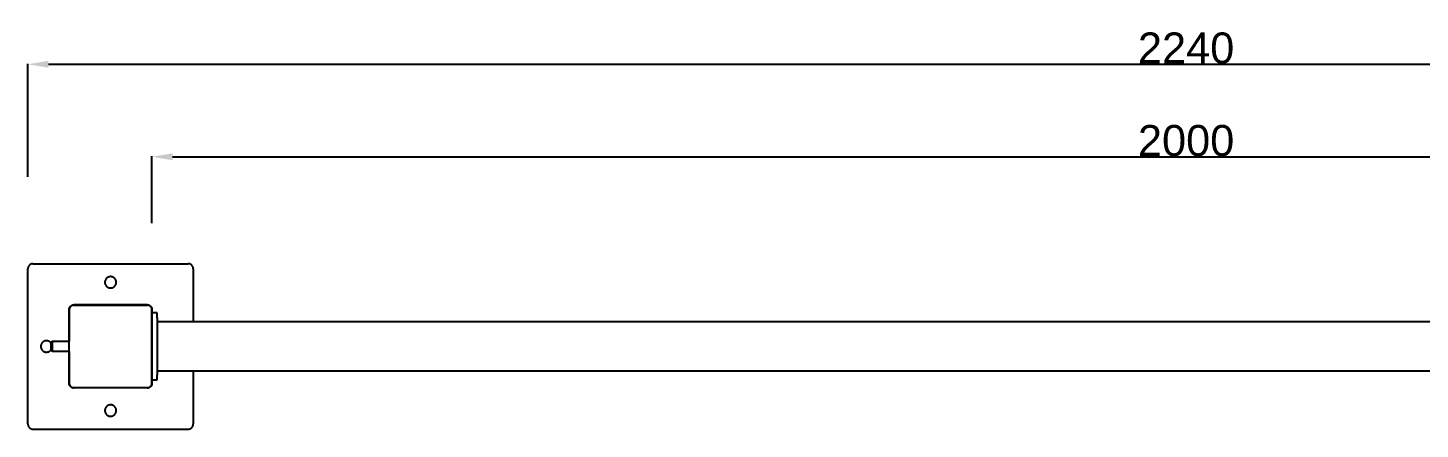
# Model space of a CAD drawing. Header units: millimetres. Extents: x -1656 to 3995, y -637 to 3312.
# Drawn here: x 478 to 1824, y 470 to 858 of the extents above; entities that cross this region are included whole.
import ezdxf

# ---------------------------------------------------------------- set-up
doc = ezdxf.new("R2010")
doc.units = ezdxf.units.MM
doc.header["$MEASUREMENT"] = 0
doc.layers.add('Domyślny', color=7, linetype='Continuous', true_color=0x000000)
doc.layers.add('Utwórz2D linie widoczne', color=7, linetype='Continuous', true_color=0x000000)
doc.styles.add('Arial', font='arial.ttf')
doc.dimstyles.new('Domyślny', dxfattribs={"dimtxt": 30, "dimasz": 20, "dimexe": 0.5, "dimexo": 0.5, "dimgap": 0.25, "dimtad": 1, "dimtoh": 1, "dimdec": 0, "dimzin": 1, "dimdsep": 46, "dimtxsty": 'Arial', "dimcen": 0.5, "dimazin": 0, "dimtfac": 1, "dimtdec": 4, "dimtix": 1, "dimtmove": 1, "dimatfit": 3, "dimfxl": 0, "dimtolj": 1, "dimtzin": 1, "dimarcsym": 0})

# ---------------------------------------------------------------- blocks, each defined once
blk = doc.blocks.new('*D1')
at = {"layer": 'Defpoints', "color": 0}
for p in [(2717.8, 822.6), (477.6, 713.3), (2717.8, 713.2)]:
    blk.add_point(p, dxfattribs=at)
at = {"layer": 'Domyślny', "color": 0, "lineweight": -2}
for p, q in [((477.6, 713.8), (477.6, 823.2)), ((497.6, 822.7), (2697.8, 822.6)), ((2717.8, 713.7), (2717.8, 823.1))]:
    blk.add_line(p, q, dxfattribs=at)
at = {"layer": 'Domyślny', "color": 0}
for points in [[(497.6, 826), (497.6, 819.3), (477.6, 822.7)], [(2697.8, 819.2), (2697.8, 825.9), (2717.8, 822.6)]]:
    blk.add_solid(points, dxfattribs=at)
at = {"layer": 'Domyślny', "color": 0, "insert": (1597.7, 838.2), "char_height": 30, "attachment_point": 5, "rotation": 359.9977, "style": 'Arial'}
blk.add_mtext('\\A1;2240', dxfattribs=at)
blk = doc.blocks.new('*D2')
at = {"layer": 'Defpoints', "color": 0}
for p in [(2597.8, 733.2), (597.6, 668.4), (2597.8, 668.4)]:
    blk.add_point(p, dxfattribs=at)
at = {"layer": 'Domyślny', "color": 0, "lineweight": -2}
for p, q in [((597.6, 668.9), (597.6, 733.7)), ((617.6, 733.2), (2577.8, 733.2)), ((2597.8, 668.9), (2597.8, 733.7))]:
    blk.add_line(p, q, dxfattribs=at)
at = {"layer": 'Domyślny', "color": 0}
for points in [[(617.6, 736.5), (617.6, 729.8), (597.6, 733.2)], [(2577.8, 729.8), (2577.8, 736.5), (2597.8, 733.2)]]:
    blk.add_solid(points, dxfattribs=at)
at = {"layer": 'Domyślny', "color": 0, "insert": (1597.7, 748.7), "char_height": 30, "attachment_point": 5, "style": 'Arial'}
blk.add_mtext('\\A1;2000', dxfattribs=at)

msp = doc.modelspace()

# ---------------------------------------------------------------- linework, layer by layer
at = {"layer": 'Utwórz2D linie widoczne'}
for p, q in [((477.7, 625.1), (477.6, 625)), ((477.6, 625), (477.6, 624.8)), ((477.6, 474.8), (477.6, 624.8)), ((477.8, 626), (477.7, 625.8)), ((477.7, 625.8), (477.7, 625.6)), ((477.7, 625.6), (477.7, 625.5)), ((477.7, 625.5), (477.7, 625.3)), ((477.7, 625.3), (477.7, 625.1)), ((477.9, 626.3), (477.8, 626.1)), ((477.8, 626.1), (477.8, 626)), ((478, 626.6), (477.9, 626.5)), ((477.9, 626.5), (477.9, 626.3)), ((478.1, 626.8), (478, 626.6)), ((478.2, 627.1), (478.1, 626.9)), ((478.1, 626.9), (478.1, 626.8)), ((478.3, 627.2), (478.2, 627.1)), ((478.4, 627.4), (478.3, 627.2)), ((478.5, 627.5), (478.4, 627.4)), ((478.6, 627.7), (478.5, 627.5)), ((478.7, 627.8), (478.6, 627.7)), ((478.8, 627.9), (478.7, 627.8)), ((478.9, 628.1), (478.8, 627.9)), ((479, 628.2), (478.9, 628.1)), ((479.1, 628.3), (479, 628.2)), ((479.2, 628.4), (479.1, 628.3)), ((479.4, 628.6), (479.2, 628.4)), ((479.5, 628.7), (479.4, 628.6)), ((479.6, 628.8), (479.5, 628.7)), ((479.8, 628.9), (479.6, 628.8)), ((479.9, 629), (479.8, 628.9)), ((480, 629.1), (479.9, 629)), ((480.2, 629.1), (480, 629.1)), ((480.3, 629.2), (480.2, 629.1)), ((480.5, 629.3), (480.3, 629.2)), ((480.6, 629.4), (480.5, 629.3)), ((480.8, 629.4), (480.6, 629.4)), ((481, 629.5), (480.8, 629.4)), ((481.1, 629.5), (481, 629.5)), ((481.3, 629.6), (481.1, 629.5)), ((481.5, 629.6), (481.3, 629.6)), ((481.6, 629.7), (481.5, 629.6)), ((481.8, 629.7), (481.6, 629.7)), ((482, 629.7), (481.8, 629.7)), ((482.1, 629.8), (482, 629.7)), ((482.3, 629.8), (482.1, 629.8)), ((482.5, 629.8), (482.3, 629.8)), ((482.6, 629.8), (482.5, 629.8)), ((482.6, 629.8), (632.6, 629.8)), ((632.8, 629.8), (632.6, 629.8)), ((633, 629.8), (632.8, 629.8)), ((633.2, 629.8), (633, 629.8)), ((633.3, 629.7), (633.2, 629.8)), ((633.5, 629.7), (633.3, 629.7)), ((633.7, 629.7), (633.5, 629.7)), ((633.8, 629.6), (633.7, 629.7)), ((634, 629.6), (633.8, 629.6)), ((634.2, 629.6), (634, 629.6)), ((634.3, 629.5), (634.2, 629.6)), ((634.5, 629.4), (634.3, 629.5)), ((634.6, 629.4), (634.5, 629.4)), ((634.8, 629.3), (634.6, 629.4)), ((634.9, 629.2), (634.8, 629.3)), ((635.1, 629.1), (634.9, 629.2)), ((635.2, 629.1), (635.1, 629.1)), ((635.4, 629), (635.2, 629.1)), ((635.5, 628.9), (635.4, 629)), ((635.7, 628.8), (635.5, 628.9)), ((635.8, 628.7), (635.7, 628.8)), ((635.9, 628.6), (635.8, 628.7)), ((636.1, 628.4), (635.9, 628.6)), ((636.2, 628.3), (636.1, 628.4)), ((636.3, 628.2), (636.2, 628.3)), ((636.4, 628.1), (636.3, 628.2)), ((636.5, 627.9), (636.4, 628.1)), ((636.6, 627.8), (636.5, 627.9)), ((636.7, 627.7), (636.6, 627.8)), ((636.8, 627.5), (636.7, 627.7)), ((636.9, 627.4), (636.8, 627.5)), ((637, 627.2), (636.9, 627.4)), ((637.1, 627.1), (637, 627.2)), ((637.2, 626.9), (637.1, 627.1)), ((637.2, 626.8), (637.2, 626.9)), ((637.3, 626.6), (637.2, 626.8)), ((637.4, 626.5), (637.3, 626.6)), ((637.4, 626.3), (637.4, 626.5)), ((637.5, 626.1), (637.4, 626.3)), ((637.5, 626), (637.5, 626.1)), ((637.5, 625.8), (637.5, 626)), ((637.6, 625.6), (637.5, 625.8)), ((637.6, 625.5), (637.6, 625.6)), ((637.6, 625.3), (637.6, 625.5)), ((637.6, 625.1), (637.6, 625.3)), ((637.6, 625), (637.6, 625.1)), ((637.6, 624.8), (637.6, 625)), ((637.6, 624.8), (637.6, 574)), ((552.2, 612.2), (552.1, 612)), ((552.1, 612), (552.1, 611.8)), ((552.1, 611.8), (552.1, 611.6)), ((552.1, 611.6), (552.2, 611.4)), ((552.3, 612.9), (552.2, 612.7)), ((552.2, 612.7), (552.2, 612.5)), ((552.2, 612.5), (552.2, 612.4)), ((552.2, 612.4), (552.2, 612.2)), ((552.2, 611.4), (552.2, 611.2)), ((552.2, 611.2), (552.2, 611)), ((552.2, 611), (552.2, 610.8)), ((552.2, 610.8), (552.3, 610.7)), ((552.4, 613.3), (552.3, 613.1)), ((552.3, 613.1), (552.3, 612.9)), ((552.3, 610.7), (552.3, 610.5)), ((552.3, 610.5), (552.4, 610.3)), ((552.5, 613.6), (552.4, 613.5)), ((552.4, 613.5), (552.4, 613.3)), ((552.4, 610.3), (552.4, 610.1)), ((552.4, 610.1), (552.5, 609.9)), ((552.6, 614), (552.5, 613.8)), ((552.5, 613.8), (552.5, 613.6)), ((552.5, 609.9), (552.5, 609.7)), ((552.5, 609.7), (552.6, 609.6)), ((552.7, 614.2), (552.6, 614)), ((552.6, 609.6), (552.7, 609.4)), ((552.8, 614.3), (552.7, 614.2)), ((552.7, 609.4), (552.8, 609.2)), ((552.9, 614.5), (552.8, 614.3)), ((552.8, 609.2), (552.9, 609.1)), ((553, 614.7), (552.9, 614.5)), ((552.9, 609.1), (553, 608.9)), ((553.1, 614.8), (553, 614.7)), ((553, 608.9), (553.1, 608.7)), ((553.2, 615), (553.1, 614.8)), ((553.1, 608.7), (553.2, 608.6)), ((553.3, 615.1), (553.2, 615)), ((553.2, 608.6), (553.3, 608.4)), ((553.4, 615.3), (553.3, 615.1)), ((553.3, 608.4), (553.4, 608.3)), ((553.5, 615.4), (553.4, 615.3)), ((553.4, 608.3), (553.5, 608.1)), ((553.7, 615.6), (553.5, 615.4)), ((553.5, 608.1), (553.7, 608)), ((553.8, 615.7), (553.7, 615.6)), ((553.7, 608), (553.8, 607.9)), ((553.9, 615.8), (553.8, 615.7)), ((553.8, 607.9), (553.9, 607.7)), ((554.1, 616), (553.9, 615.8)), ((553.9, 607.7), (554.1, 607.6)), ((554.2, 616.1), (554.1, 616)), ((554.1, 607.6), (554.2, 607.5)), ((554.4, 616.2), (554.2, 616.1)), ((554.2, 607.5), (554.4, 607.4)), ((554.5, 616.3), (554.4, 616.2)), ((554.4, 607.4), (554.5, 607.3)), ((554.7, 616.4), (554.5, 616.3)), ((554.5, 607.3), (554.7, 607.2)), ((554.8, 616.5), (554.7, 616.4)), ((554.7, 607.2), (554.8, 607.1)), ((555, 616.6), (554.8, 616.5)), ((554.8, 607.1), (555, 607)), ((555.2, 616.7), (555, 616.6)), ((555, 607), (555.2, 606.9)), ((555.3, 616.8), (555.2, 616.7)), ((555.2, 606.9), (555.3, 606.8)), ((555.5, 616.9), (555.3, 616.8)), ((555.3, 606.8), (555.5, 606.7)), ((555.7, 616.9), (555.5, 616.9)), ((555.5, 606.7), (555.7, 606.6)), ((555.9, 617), (555.7, 616.9)), ((555.7, 606.6), (555.9, 606.6)), ((556.1, 617), (555.9, 617)), ((555.9, 606.6), (556.1, 606.5)), ((556.2, 617.1), (556.1, 617)), ((556.1, 606.5), (556.2, 606.5)), ((556.4, 617.1), (556.2, 617.1)), ((556.2, 606.5), (556.4, 606.4)), ((556.6, 617.2), (556.4, 617.1)), ((556.4, 606.4), (556.6, 606.4)), ((556.8, 617.2), (556.6, 617.2)), ((556.6, 606.4), (556.8, 606.4)), ((557, 617.2), (556.8, 617.2)), ((556.8, 606.4), (557, 606.3)), ((557.2, 617.3), (557, 617.2)), ((557, 606.3), (557.2, 606.3)), ((557.4, 617.3), (557.2, 617.3)), ((557.2, 606.3), (557.4, 606.3)), ((557.5, 617.3), (557.4, 617.3)), ((557.4, 606.3), (557.5, 606.3)), ((557.7, 617.3), (557.5, 617.3)), ((557.5, 606.3), (557.7, 606.3)), ((557.9, 617.3), (557.7, 617.3)), ((557.7, 606.3), (557.9, 606.3)), ((558.1, 617.3), (557.9, 617.3)), ((557.9, 606.3), (558.1, 606.3)), ((558.3, 617.2), (558.1, 617.3)), ((558.1, 606.3), (558.3, 606.3)), ((558.5, 617.2), (558.3, 617.2)), ((558.3, 606.3), (558.5, 606.4)), ((558.7, 617.2), (558.5, 617.2)), ((558.5, 606.4), (558.7, 606.4)), ((558.9, 617.1), (558.7, 617.2)), ((558.7, 606.4), (558.9, 606.4)), ((559.1, 617.1), (558.9, 617.1)), ((558.9, 606.4), (559.1, 606.5)), ((559.2, 617), (559.1, 617.1)), ((559.1, 606.5), (559.2, 606.5)), ((559.4, 617), (559.2, 617)), ((559.2, 606.5), (559.4, 606.6)), ((559.6, 616.9), (559.4, 617)), ((559.4, 606.6), (559.6, 606.6)), ((559.8, 616.9), (559.6, 616.9)), ((559.6, 606.6), (559.8, 606.7)), ((559.9, 616.8), (559.8, 616.9)), ((559.8, 606.7), (559.9, 606.8)), ((560.1, 616.7), (559.9, 616.8)), ((559.9, 606.8), (560.1, 606.9)), ((560.3, 616.6), (560.1, 616.7)), ((560.1, 606.9), (560.3, 607)), ((560.4, 616.5), (560.3, 616.6)), ((560.3, 607), (560.4, 607.1)), ((560.6, 616.4), (560.4, 616.5)), ((560.4, 607.1), (560.6, 607.2)), ((560.8, 616.3), (560.6, 616.4)), ((560.6, 607.2), (560.8, 607.3)), ((560.9, 616.2), (560.8, 616.3)), ((560.8, 607.3), (560.9, 607.4)), ((561.1, 616.1), (560.9, 616.2)), ((560.9, 607.4), (561.1, 607.5)), ((561.2, 616), (561.1, 616.1)), ((561.1, 607.5), (561.2, 607.6)), ((561.4, 615.8), (561.2, 616)), ((561.2, 607.6), (561.4, 607.7)), ((561.5, 615.7), (561.4, 615.8)), ((561.4, 607.7), (561.5, 607.9)), ((561.6, 615.6), (561.5, 615.7)), ((561.5, 607.9), (561.6, 608)), ((561.8, 615.4), (561.6, 615.6)), ((561.6, 608), (561.8, 608.1)), ((561.9, 615.3), (561.8, 615.4)), ((561.8, 608.1), (561.9, 608.3)), ((562, 615.1), (561.9, 615.3)), ((561.9, 608.3), (562, 608.4)), ((562.1, 615), (562, 615.1)), ((562, 608.4), (562.1, 608.6)), ((562.2, 614.8), (562.1, 615)), ((562.1, 608.6), (562.2, 608.7)), ((562.3, 614.7), (562.2, 614.8)), ((562.2, 608.7), (562.3, 608.9)), ((562.4, 614.5), (562.3, 614.7)), ((562.3, 608.9), (562.4, 609.1)), ((562.5, 614.3), (562.4, 614.5)), ((562.4, 609.1), (562.5, 609.2)), ((562.6, 614.2), (562.5, 614.3)), ((562.5, 609.2), (562.6, 609.4)), ((562.7, 614), (562.6, 614.2)), ((562.6, 609.4), (562.7, 609.6)), ((562.8, 613.8), (562.7, 614)), ((562.7, 609.6), (562.8, 609.7)), ((562.8, 613.6), (562.8, 613.8)), ((562.9, 613.5), (562.8, 613.6)), ((562.8, 609.9), (562.9, 610.1)), ((562.8, 609.7), (562.8, 609.9)), ((562.9, 613.3), (562.9, 613.5)), ((563, 613.1), (562.9, 613.3)), ((562.9, 610.3), (563, 610.5)), ((562.9, 610.1), (562.9, 610.3)), ((563, 612.9), (563, 613.1)), ((563.1, 612.7), (563, 612.9)), ((563, 610.7), (563.1, 610.8)), ((563, 610.5), (563, 610.7)), ((563.1, 612.5), (563.1, 612.7)), ((563.1, 612.4), (563.1, 612.5)), ((563.1, 612.2), (563.1, 612.4)), ((563.1, 612), (563.1, 612.2)), ((563.1, 611.8), (563.1, 612)), ((563.1, 611.6), (563.1, 611.8)), ((563.1, 611.4), (563.1, 611.6)), ((563.1, 611.2), (563.1, 611.4)), ((563.1, 611), (563.1, 611.2)), ((563.1, 610.8), (563.1, 611)), ((517.5, 585.5), (517.6, 585.7)), ((517.5, 585.4), (517.5, 585.5)), ((517.5, 585.4), (517.5, 554.8)), ((517.6, 586.3), (517.7, 586.4)), ((517.6, 586.1), (517.6, 586.3)), ((517.6, 586), (517.6, 586.1)), ((517.6, 585.8), (517.6, 586)), ((517.6, 585.7), (517.6, 585.8)), ((517.7, 585.6), (517.6, 585.4)), ((517.6, 585.4), (517.6, 585.3)), ((517.6, 514.3), (517.6, 585.3)), ((517.7, 586.6), (517.8, 586.7)), ((517.7, 586.4), (517.7, 586.6)), ((517.8, 586.3), (517.7, 586.2)), ((517.7, 586.2), (517.7, 586)), ((517.7, 586), (517.7, 585.9)), ((517.7, 585.9), (517.7, 585.7)), ((517.7, 585.7), (517.7, 585.6)), ((517.8, 586.9), (517.9, 587)), ((517.8, 586.7), (517.8, 586.9)), ((517.9, 586.6), (517.8, 586.5)), ((517.8, 586.5), (517.8, 586.3)), ((517.9, 587.2), (518, 587.3)), ((517.9, 587), (517.9, 587.2)), ((518, 586.9), (517.9, 586.8)), ((517.9, 586.8), (517.9, 586.6)), ((518, 587.5), (518.1, 587.6)), ((518, 587.3), (518, 587.5)), ((518.1, 587.2), (518, 587.1)), ((518, 587.1), (518, 586.9)), ((518.1, 587.6), (518.2, 587.7)), ((518.2, 587.5), (518.1, 587.4)), ((518.1, 587.4), (518.1, 587.2)), ((518.2, 587.7), (518.3, 587.9)), ((518.3, 587.6), (518.2, 587.5)), ((518.3, 587.9), (518.4, 588)), ((518.4, 587.8), (518.3, 587.6)), ((518.4, 588), (518.5, 588.1)), ((518.5, 587.9), (518.4, 587.8)), ((518.5, 588.1), (518.6, 588.2)), ((518.6, 588), (518.5, 587.9)), ((518.6, 588.2), (518.7, 588.3)), ((518.7, 588.1), (518.6, 588)), ((518.7, 588.3), (518.8, 588.5)), ((518.8, 588.2), (518.7, 588.1)), ((518.8, 588.5), (518.9, 588.6)), ((518.9, 588.4), (518.8, 588.2)), ((518.9, 588.6), (519, 588.7)), ((519, 588.5), (518.9, 588.4)), ((519, 588.7), (519.1, 588.8)), ((519.1, 588.6), (519, 588.5)), ((519.1, 588.8), (519.2, 588.9)), ((519.2, 588.7), (519.1, 588.6)), ((519.2, 588.9), (519.3, 589)), ((519.3, 588.8), (519.2, 588.7)), ((519.3, 589), (519.4, 589.1)), ((519.4, 588.9), (519.3, 588.8)), ((519.4, 589.1), (519.6, 589.1)), ((519.5, 589), (519.4, 588.9)), ((519.7, 589), (519.5, 589)), ((519.6, 589.1), (519.7, 589.2)), ((519.7, 589.2), (519.8, 589.3)), ((519.8, 589.1), (519.7, 589)), ((519.8, 589.3), (520, 589.4)), ((519.9, 589.2), (519.8, 589.1)), ((520.1, 589.3), (519.9, 589.2)), ((520, 589.4), (520.1, 589.4)), ((520.1, 589.4), (520.3, 589.5)), ((520.2, 589.3), (520.1, 589.3)), ((520.4, 589.4), (520.2, 589.3)), ((520.3, 589.5), (520.4, 589.6)), ((520.4, 589.6), (520.5, 589.6)), ((520.5, 589.5), (520.4, 589.4)), ((520.5, 589.6), (520.7, 589.7)), ((520.6, 589.5), (520.5, 589.5)), ((520.8, 589.6), (520.6, 589.5)), ((520.7, 589.7), (520.8, 589.7)), ((520.8, 589.7), (521, 589.8)), ((520.9, 589.6), (520.8, 589.6)), ((521.1, 589.7), (520.9, 589.6)), ((521, 589.8), (521.1, 589.8)), ((521.1, 589.8), (521.3, 589.8)), ((521.2, 589.7), (521.1, 589.7)), ((521.4, 589.7), (521.2, 589.7)), ((521.3, 589.8), (521.4, 589.8)), ((521.4, 589.8), (521.6, 589.9)), ((521.5, 589.7), (521.4, 589.7)), ((521.7, 589.8), (521.5, 589.7)), ((521.6, 589.9), (521.7, 589.9)), ((521.7, 589.9), (521.9, 589.9)), ((521.8, 589.8), (521.7, 589.8)), ((522, 589.8), (521.8, 589.8)), ((521.9, 589.9), (522, 589.9)), ((593.2, 589.9), (522, 589.9)), ((522.1, 589.8), (522, 589.8)), ((522.1, 589.8), (593.1, 589.8)), ((593.3, 589.8), (593.1, 589.8)), ((593.2, 589.9), (593.4, 589.9)), ((593.5, 589.8), (593.3, 589.8)), ((593.4, 589.9), (593.6, 589.9)), ((593.6, 589.8), (593.5, 589.8)), ((593.6, 589.9), (593.7, 589.9)), ((593.8, 589.7), (593.6, 589.8)), ((593.7, 589.9), (593.9, 589.8)), ((593.9, 589.7), (593.8, 589.7)), ((593.9, 589.8), (594, 589.8)), ((594.1, 589.7), (593.9, 589.7)), ((594, 589.8), (594.2, 589.8)), ((594.2, 589.7), (594.1, 589.7)), ((594.2, 589.8), (594.3, 589.8)), ((594.4, 589.6), (594.2, 589.7)), ((594.3, 589.8), (594.5, 589.7)), ((594.5, 589.6), (594.4, 589.6)), ((594.5, 589.7), (594.6, 589.7)), ((594.7, 589.5), (594.5, 589.6)), ((594.6, 589.7), (594.8, 589.6)), ((594.8, 589.5), (594.7, 589.5)), ((594.8, 589.6), (594.9, 589.6)), ((594.9, 589.4), (594.8, 589.5)), ((594.9, 589.6), (595, 589.5)), ((595.1, 589.4), (594.9, 589.4)), ((595, 589.5), (595.2, 589.5)), ((595.2, 589.3), (595.1, 589.4)), ((595.2, 589.5), (595.3, 589.4)), ((595.3, 589.2), (595.2, 589.3)), ((595.3, 589.4), (595.4, 589.3)), ((595.5, 589.1), (595.3, 589.2)), ((595.4, 589.3), (595.6, 589.2)), ((595.6, 589), (595.5, 589.1)), ((595.6, 589.2), (595.7, 589.1)), ((595.7, 589), (595.6, 589)), ((595.7, 589.1), (595.8, 589.1)), ((595.9, 588.9), (595.7, 589)), ((595.8, 589.1), (596, 589)), ((596, 588.8), (595.9, 588.9)), ((596, 589), (596.1, 588.9)), ((596.1, 588.7), (596, 588.8)), ((596.1, 588.9), (596.2, 588.8)), ((596.2, 588.6), (596.1, 588.7)), ((596.2, 588.8), (596.3, 588.7)), ((596.3, 588.5), (596.2, 588.6)), ((596.3, 588.7), (596.4, 588.6)), ((596.4, 588.4), (596.3, 588.5)), ((596.4, 588.6), (596.5, 588.5)), ((596.5, 588.2), (596.4, 588.4)), ((596.5, 588.5), (596.6, 588.3)), ((596.6, 588.1), (596.5, 588.2)), ((596.6, 588.3), (596.7, 588.2)), ((596.7, 588), (596.6, 588.1)), ((596.7, 588.2), (596.8, 588.1)), ((596.8, 587.9), (596.7, 588)), ((596.8, 588.1), (596.9, 588)), ((596.9, 587.8), (596.8, 587.9)), ((596.9, 588), (597, 587.9)), ((597, 587.6), (596.9, 587.8)), ((597, 587.9), (597.1, 587.7)), ((597.1, 587.5), (597, 587.6)), ((597.1, 587.7), (597.2, 587.6)), ((597.1, 587.4), (597.1, 587.5)), ((597.2, 587.2), (597.1, 587.4)), ((597.2, 587.6), (597.2, 587.5)), ((597.2, 587.5), (597.3, 587.3)), ((597.3, 587.1), (597.2, 587.2)), ((597.3, 587.3), (597.4, 587.2)), ((597.3, 586.9), (597.3, 587.1)), ((597.4, 586.8), (597.3, 586.9)), ((597.4, 587.2), (597.4, 587)), ((597.4, 587), (597.5, 586.9)), ((597.4, 586.6), (597.4, 586.8)), ((597.5, 586.5), (597.4, 586.6)), ((597.5, 586.9), (597.5, 586.7)), ((597.5, 586.7), (597.6, 586.6)), ((597.5, 586.4), (597.5, 586.5)), ((597.5, 586.2), (597.5, 586.4)), ((597.6, 586.1), (597.5, 586.2)), ((597.6, 586.6), (597.6, 586.5)), ((597.6, 586.5), (597.6, 586.3)), ((597.6, 586.3), (597.7, 586.2)), ((597.6, 585.9), (597.6, 586.1)), ((597.6, 585.7), (597.6, 585.9)), ((597.6, 585.6), (597.6, 585.7)), ((597.6, 585.4), (597.6, 585.6)), ((597.6, 585.3), (597.6, 585.4)), ((597.6, 585.3), (597.6, 514.3)), ((597.7, 586.2), (597.7, 586)), ((597.7, 586), (597.7, 585.8)), ((597.7, 585.8), (597.7, 585.7)), ((597.7, 585.7), (597.7, 585.5)), ((597.7, 585.5), (597.7, 585.4)), ((597.7, 582.4), (597.7, 585.4)), ((602.7, 582.4), (597.7, 582.4)), ((597.7, 577.4), (597.7, 582.4)), ((602.7, 577.4), (602.7, 582.4)), ((597.7, 522.4), (597.7, 577.4)), ((602.7, 577.4), (602.7, 522.4)), ((602.7, 574), (2592.7, 574)), ((490.7, 552.2), (490.6, 552)), ((490.8, 552.3), (490.7, 552.2)), ((490.9, 552.5), (490.8, 552.3)), ((491, 552.7), (490.9, 552.5)), ((491.1, 552.8), (491, 552.7)), ((491.2, 553), (491.1, 552.8)), ((491.3, 553.1), (491.2, 553)), ((491.4, 553.3), (491.3, 553.1)), ((491.5, 553.4), (491.4, 553.3)), ((491.7, 553.6), (491.5, 553.4)), ((491.8, 553.7), (491.7, 553.6)), ((491.9, 553.8), (491.8, 553.7)), ((492.1, 554), (491.9, 553.8)), ((492.2, 554.1), (492.1, 554)), ((492.4, 554.2), (492.2, 554.1)), ((492.5, 554.3), (492.4, 554.2)), ((492.7, 554.4), (492.5, 554.3)), ((492.9, 554.5), (492.7, 554.4)), ((493, 554.6), (492.9, 554.5)), ((493.2, 554.7), (493, 554.6)), ((493.4, 554.8), (493.2, 554.7)), ((493.5, 554.9), (493.4, 554.8)), ((493.7, 554.9), (493.5, 554.9)), ((493.9, 555), (493.7, 554.9)), ((494.1, 555.1), (493.9, 555)), ((494.3, 555.1), (494.1, 555.1)), ((494.4, 555.2), (494.3, 555.1)), ((494.6, 555.2), (494.4, 555.2)), ((494.8, 555.2), (494.6, 555.2)), ((495, 555.2), (494.8, 555.2)), ((495.2, 555.3), (495, 555.2)), ((495.4, 555.3), (495.2, 555.3)), ((495.6, 555.3), (495.4, 555.3)), ((495.8, 555.3), (495.6, 555.3)), ((496, 555.3), (495.8, 555.3)), ((496.2, 555.3), (496, 555.3)), ((496.3, 555.2), (496.2, 555.3)), ((496.5, 555.2), (496.3, 555.2)), ((496.7, 555.2), (496.5, 555.2)), ((496.9, 555.1), (496.7, 555.2)), ((497.1, 555.1), (496.9, 555.1)), ((497.3, 555), (497.1, 555.1)), ((497.5, 555), (497.3, 555)), ((497.6, 554.9), (497.5, 555)), ((497.8, 554.8), (497.6, 554.9)), ((498, 554.8), (497.8, 554.8)), ((498.2, 554.7), (498, 554.8)), ((498.3, 554.6), (498.2, 554.7)), ((498.5, 554.5), (498.3, 554.6)), ((498.6, 554.4), (498.5, 554.5)), ((498.8, 554.3), (498.6, 554.4)), ((499, 554.2), (498.8, 554.3)), ((499.1, 554.1), (499, 554.2)), ((499.3, 553.9), (499.1, 554.1)), ((499.4, 553.8), (499.3, 553.9)), ((499.5, 553.7), (499.4, 553.8)), ((499.7, 553.5), (499.5, 553.7)), ((499.8, 553.4), (499.7, 553.5)), ((499.9, 553.2), (499.8, 553.4)), ((500, 553.1), (499.9, 553.2)), ((500.1, 552.9), (500, 553.1)), ((500.1, 553.8), (501.1, 554.8)), ((500.1, 545.8), (500.1, 553.8)), ((501.1, 554.8), (501.1, 544.8)), ((501.1, 554.8), (517.6, 554.8)), ((597.6, 554.8), (597.7, 554.8)), ((490.2, 550.2), (490.1, 550)), ((490.1, 550), (490.1, 549.8)), ((490.1, 549.8), (490.1, 549.6)), ((490.1, 549.6), (490.2, 549.4)), ((490.3, 550.9), (490.2, 550.7)), ((490.2, 550.7), (490.2, 550.5)), ((490.2, 550.5), (490.2, 550.4)), ((490.2, 550.4), (490.2, 550.2)), ((490.2, 549.4), (490.2, 549.2)), ((490.2, 549.2), (490.2, 549)), ((490.2, 549), (490.2, 548.8)), ((490.2, 548.8), (490.3, 548.6)), ((490.4, 551.3), (490.3, 551.1)), ((490.3, 551.1), (490.3, 550.9)), ((490.3, 548.6), (490.3, 548.5)), ((490.3, 548.5), (490.4, 548.3)), ((490.5, 551.6), (490.4, 551.5)), ((490.4, 551.5), (490.4, 551.3)), ((490.4, 548.3), (490.4, 548.1)), ((490.4, 548.1), (490.5, 547.9)), ((490.6, 552), (490.5, 551.8)), ((490.5, 551.8), (490.5, 551.6)), ((490.5, 547.9), (490.5, 547.7)), ((490.5, 547.7), (490.6, 547.6)), ((490.6, 547.6), (490.7, 547.4)), ((490.7, 547.4), (490.8, 547.2)), ((490.8, 547.2), (490.9, 547.1)), ((490.9, 547.1), (491, 546.9)), ((491, 546.9), (491.1, 546.7)), ((491.1, 546.7), (491.2, 546.6)), ((491.2, 546.6), (491.3, 546.4)), ((491.3, 546.4), (491.4, 546.3)), ((491.4, 546.3), (491.5, 546.1)), ((491.5, 546.1), (491.7, 546)), ((491.7, 546), (491.8, 545.8)), ((491.8, 545.8), (491.9, 545.7)), ((491.9, 545.7), (492.1, 545.6)), ((492.1, 545.6), (492.2, 545.5)), ((492.2, 545.5), (492.4, 545.4)), ((492.4, 545.4), (492.5, 545.2)), ((492.5, 545.2), (492.7, 545.1)), ((492.7, 545.1), (492.9, 545)), ((492.9, 545), (493, 544.9)), ((493, 544.9), (493.2, 544.9)), ((493.2, 544.9), (493.4, 544.8)), ((493.4, 544.8), (493.5, 544.7)), ((493.5, 544.7), (493.7, 544.6)), ((493.7, 544.6), (493.9, 544.6)), ((493.9, 544.6), (494.1, 544.5)), ((494.1, 544.5), (494.3, 544.5)), ((494.3, 544.5), (494.4, 544.4)), ((494.4, 544.4), (494.6, 544.4)), ((494.6, 544.4), (494.8, 544.3)), ((494.8, 544.3), (495, 544.3)), ((495, 544.3), (495.2, 544.3)), ((495.2, 544.3), (495.4, 544.3)), ((495.4, 544.3), (495.6, 544.3)), ((495.6, 544.3), (495.8, 544.3)), ((495.8, 544.3), (496, 544.3)), ((496, 544.3), (496.2, 544.3)), ((496.2, 544.3), (496.3, 544.3)), ((496.3, 544.3), (496.5, 544.4)), ((496.5, 544.4), (496.7, 544.4)), ((496.7, 544.4), (496.9, 544.4)), ((496.9, 544.4), (497.1, 544.5)), ((497.1, 544.5), (497.3, 544.5)), ((497.3, 544.5), (497.5, 544.6)), ((497.5, 544.6), (497.6, 544.7)), ((497.6, 544.7), (497.8, 544.7)), ((497.8, 544.7), (498, 544.8)), ((498, 544.8), (498.2, 544.9)), ((498.2, 544.9), (498.3, 545)), ((498.3, 545), (498.5, 545.1)), ((498.5, 545.1), (498.6, 545.2)), ((498.6, 545.2), (498.8, 545.3)), ((498.8, 545.3), (499, 545.4)), ((499, 545.4), (499.1, 545.5)), ((499.1, 545.5), (499.3, 545.6)), ((499.3, 545.6), (499.4, 545.8)), ((499.4, 545.8), (499.5, 545.9)), ((499.5, 545.9), (499.7, 546)), ((499.7, 546), (499.8, 546.2)), ((499.8, 546.2), (499.9, 546.3)), ((499.9, 546.3), (500, 546.5)), ((500, 546.5), (500.1, 546.6)), ((501.1, 544.8), (500.1, 545.8)), ((517.6, 544.8), (501.1, 544.8)), ((517.5, 544.8), (517.5, 514.2)), ((597.7, 544.8), (597.6, 544.8)), ((2592.7, 525.7), (602.7, 525.7)), ((637.6, 525.7), (637.6, 474.8)), ((517.5, 514), (517.5, 514.2)), ((517.6, 513.9), (517.5, 514)), ((517.6, 514.3), (517.6, 514.1)), ((517.6, 514.1), (517.7, 514)), ((517.6, 513.7), (517.6, 513.9)), ((517.6, 513.6), (517.6, 513.7)), ((517.6, 513.4), (517.6, 513.6)), ((517.6, 513.3), (517.6, 513.4)), ((517.7, 513.1), (517.6, 513.3)), ((517.7, 514), (517.7, 513.8)), ((517.7, 513.8), (517.7, 513.7)), ((517.7, 513.7), (517.7, 513.5)), ((517.7, 513.5), (517.7, 513.4)), ((517.7, 513.4), (517.8, 513.2)), ((517.7, 513), (517.7, 513.1)), ((517.8, 512.8), (517.7, 513)), ((517.8, 513.2), (517.8, 513.1)), ((517.8, 513.1), (517.9, 512.9)), ((517.8, 512.7), (517.8, 512.8)), ((517.9, 512.5), (517.8, 512.7)), ((517.9, 512.9), (517.9, 512.8)), ((517.9, 512.8), (518, 512.6)), ((517.9, 512.4), (517.9, 512.5)), ((518, 512.3), (517.9, 512.4)), ((518, 512.6), (518, 512.5)), ((518, 512.5), (518.1, 512.4)), ((518.1, 512.1), (518, 512.3)), ((518.1, 512.4), (518.2, 512.2)), ((518.1, 512), (518.1, 512.1)), ((518.2, 511.8), (518.1, 512)), ((518.2, 512.2), (518.2, 512.1)), ((518.2, 512.1), (518.3, 511.9)), ((518.3, 511.7), (518.2, 511.8)), ((518.3, 511.9), (518.4, 511.8)), ((518.4, 511.6), (518.3, 511.7)), ((518.4, 511.8), (518.5, 511.7)), ((518.5, 511.7), (518.6, 511.6)), ((596.7, 511.6), (596.8, 511.7)), ((596.8, 511.7), (596.9, 511.8)), ((596.9, 511.8), (597, 511.9)), ((597, 511.7), (596.9, 511.6)), ((597, 511.9), (597.1, 512.1)), ((597.1, 511.8), (597, 511.7)), ((597.1, 512.2), (597.2, 512.4)), ((597.1, 512.1), (597.1, 512.2)), ((597.2, 512), (597.1, 511.8)), ((597.2, 512.4), (597.3, 512.5)), ((597.3, 512.3), (597.2, 512.1)), ((597.2, 512.1), (597.2, 512)), ((597.3, 512.6), (597.4, 512.8)), ((597.3, 512.5), (597.3, 512.6)), ((597.4, 512.4), (597.3, 512.3)), ((597.4, 512.9), (597.5, 513.1)), ((597.4, 512.8), (597.4, 512.9)), ((597.5, 512.7), (597.4, 512.5)), ((597.4, 512.5), (597.4, 512.4)), ((597.5, 513.2), (597.6, 513.4)), ((597.5, 513.1), (597.5, 513.2)), ((597.6, 513), (597.5, 512.8)), ((597.5, 512.8), (597.5, 512.7)), ((597.6, 514.1), (597.6, 514.3)), ((597.6, 514), (597.6, 514.1)), ((597.6, 513.8), (597.6, 514)), ((597.6, 513.7), (597.6, 513.8)), ((597.6, 513.5), (597.6, 513.7)), ((597.6, 513.4), (597.6, 513.5)), ((597.7, 513.3), (597.6, 513.1)), ((597.6, 513.1), (597.6, 513)), ((597.7, 517.4), (597.7, 522.4)), ((597.7, 517.4), (602.7, 517.4)), ((597.7, 514.2), (597.7, 517.4)), ((597.7, 514.2), (597.7, 514)), ((597.7, 514), (597.7, 513.9)), ((597.7, 513.9), (597.7, 513.7)), ((597.7, 513.7), (597.7, 513.6)), ((597.7, 513.6), (597.7, 513.4)), ((597.7, 513.4), (597.7, 513.3)), ((602.7, 517.4), (602.7, 522.4)), ((518.5, 511.5), (518.4, 511.6)), ((518.6, 511.3), (518.5, 511.5)), ((518.6, 511.6), (518.7, 511.4)), ((518.7, 511.2), (518.6, 511.3)), ((518.7, 511.4), (518.8, 511.3)), ((518.8, 511.1), (518.7, 511.2)), ((518.8, 511.3), (518.9, 511.2)), ((518.9, 511), (518.8, 511.1)), ((518.9, 511.2), (519, 511.1)), ((519, 510.9), (518.9, 511)), ((519, 511.1), (519.1, 511)), ((519.1, 510.8), (519, 510.9)), ((519.1, 511), (519.2, 510.9)), ((519.2, 510.7), (519.1, 510.8)), ((519.2, 510.9), (519.3, 510.8)), ((519.3, 510.6), (519.2, 510.7)), ((519.3, 510.8), (519.4, 510.7)), ((519.5, 510.5), (519.3, 510.6)), ((519.4, 510.7), (519.6, 510.6)), ((519.6, 510.4), (519.5, 510.5)), ((519.6, 510.6), (519.7, 510.5)), ((519.7, 510.3), (519.6, 510.4)), ((519.7, 510.5), (519.8, 510.4)), ((519.8, 510.3), (519.7, 510.3)), ((519.8, 510.4), (519.9, 510.4)), ((520, 510.2), (519.8, 510.3)), ((519.9, 510.4), (520.1, 510.3)), ((520.1, 510.1), (520, 510.2)), ((520.1, 510.3), (520.2, 510.2)), ((520.3, 510.1), (520.1, 510.1)), ((520.2, 510.2), (520.4, 510.2)), ((520.4, 510), (520.3, 510.1)), ((520.4, 510.2), (520.5, 510.1)), ((520.5, 509.9), (520.4, 510)), ((520.5, 510.1), (520.6, 510)), ((520.7, 509.9), (520.5, 509.9)), ((520.6, 510), (520.8, 510)), ((520.8, 509.9), (520.7, 509.9)), ((520.8, 510), (520.9, 510)), ((521, 509.8), (520.8, 509.9)), ((520.9, 510), (521.1, 509.9)), ((521.1, 509.8), (521, 509.8)), ((521.1, 509.9), (521.2, 509.9)), ((521.3, 509.7), (521.1, 509.8)), ((521.2, 509.9), (521.4, 509.8)), ((521.4, 509.7), (521.3, 509.7)), ((521.4, 509.8), (521.5, 509.8)), ((521.6, 509.7), (521.4, 509.7)), ((521.5, 509.8), (521.7, 509.8)), ((521.7, 509.7), (521.6, 509.7)), ((521.7, 509.8), (521.8, 509.8)), ((521.9, 509.7), (521.7, 509.7)), ((521.8, 509.8), (522, 509.8)), ((522, 509.7), (521.9, 509.7)), ((522, 509.8), (522.1, 509.8)), ((593.2, 509.7), (522, 509.7)), ((593.1, 509.8), (522.1, 509.8)), ((593.1, 509.8), (593.3, 509.8)), ((593.4, 509.7), (593.2, 509.7)), ((593.3, 509.8), (593.5, 509.8)), ((593.6, 509.7), (593.4, 509.7)), ((593.5, 509.8), (593.6, 509.8)), ((593.6, 509.8), (593.8, 509.8)), ((593.7, 509.7), (593.6, 509.7)), ((593.9, 509.7), (593.7, 509.7)), ((593.8, 509.8), (593.9, 509.9)), ((593.9, 509.9), (594.1, 509.9)), ((594, 509.8), (593.9, 509.7)), ((594.2, 509.8), (594, 509.8)), ((594.1, 509.9), (594.2, 509.9)), ((594.2, 509.9), (594.4, 510)), ((594.3, 509.8), (594.2, 509.8)), ((594.5, 509.9), (594.3, 509.8)), ((594.4, 510), (594.5, 510)), ((594.5, 510), (594.7, 510)), ((594.6, 509.9), (594.5, 509.9)), ((594.8, 509.9), (594.6, 509.9)), ((594.7, 510), (594.8, 510.1)), ((594.8, 510.1), (594.9, 510.2)), ((594.9, 510), (594.8, 509.9)), ((594.9, 510.2), (595.1, 510.2)), ((595, 510.1), (594.9, 510)), ((595.2, 510.1), (595, 510.1)), ((595.1, 510.2), (595.2, 510.3)), ((595.2, 510.3), (595.4, 510.4)), ((595.3, 510.2), (595.2, 510.1)), ((595.5, 510.3), (595.3, 510.2)), ((595.4, 510.4), (595.5, 510.4)), ((595.5, 510.4), (595.6, 510.5)), ((595.6, 510.3), (595.5, 510.3)), ((595.6, 510.5), (595.7, 510.6)), ((595.7, 510.4), (595.6, 510.3)), ((595.7, 510.6), (595.9, 510.7)), ((595.8, 510.5), (595.7, 510.4)), ((596, 510.6), (595.8, 510.5)), ((595.9, 510.7), (596, 510.8)), ((596, 510.8), (596.1, 510.9)), ((596.1, 510.7), (596, 510.6)), ((596.1, 510.9), (596.2, 511)), ((596.2, 510.8), (596.1, 510.7)), ((596.2, 511), (596.3, 511.1)), ((596.3, 510.9), (596.2, 510.8)), ((596.3, 511.1), (596.4, 511.2)), ((596.4, 511), (596.3, 510.9)), ((596.4, 511.2), (596.5, 511.3)), ((596.5, 511.1), (596.4, 511)), ((596.5, 511.3), (596.6, 511.4)), ((596.6, 511.2), (596.5, 511.1)), ((596.6, 511.4), (596.7, 511.6)), ((596.7, 511.3), (596.6, 511.2)), ((596.8, 511.5), (596.7, 511.3)), ((596.9, 511.6), (596.8, 511.5)), ((552.2, 488), (552.1, 487.8)), ((552.1, 487.8), (552.2, 487.6)), ((552.3, 488.9), (552.2, 488.7)), ((552.2, 488.7), (552.2, 488.5)), ((552.2, 488.5), (552.2, 488.4)), ((552.2, 488.4), (552.2, 488.2)), ((552.2, 488.2), (552.2, 488)), ((552.2, 487.6), (552.2, 487.4)), ((552.2, 487.4), (552.2, 487.2)), ((552.2, 487.2), (552.2, 487)), ((552.2, 487), (552.2, 486.8)), ((552.2, 486.8), (552.3, 486.7)), ((552.4, 489.3), (552.3, 489.1)), ((552.3, 489.1), (552.3, 488.9)), ((552.3, 486.7), (552.3, 486.5)), ((552.3, 486.5), (552.4, 486.3)), ((552.5, 489.6), (552.4, 489.5)), ((552.4, 489.5), (552.4, 489.3)), ((552.4, 486.3), (552.4, 486.1)), ((552.4, 486.1), (552.5, 485.9)), ((552.6, 490), (552.5, 489.8)), ((552.5, 489.8), (552.5, 489.6)), ((552.5, 485.9), (552.5, 485.7)), ((552.5, 485.7), (552.6, 485.6)), ((552.7, 490.2), (552.6, 490)), ((552.6, 485.6), (552.7, 485.4)), ((552.8, 490.3), (552.7, 490.2)), ((552.7, 485.4), (552.8, 485.2)), ((552.9, 490.5), (552.8, 490.3)), ((552.8, 485.2), (552.9, 485.1)), ((553, 490.7), (552.9, 490.5)), ((552.9, 485.1), (553, 484.9)), ((553.1, 490.8), (553, 490.7)), ((553, 484.9), (553.1, 484.7)), ((553.2, 491), (553.1, 490.8)), ((553.1, 484.7), (553.2, 484.6)), ((553.3, 491.1), (553.2, 491)), ((553.4, 491.3), (553.3, 491.1)), ((553.5, 491.4), (553.4, 491.3)), ((553.7, 491.6), (553.5, 491.4)), ((553.8, 491.7), (553.7, 491.6)), ((553.9, 491.8), (553.8, 491.7)), ((554.1, 492), (553.9, 491.8)), ((554.2, 492.1), (554.1, 492)), ((554.4, 492.2), (554.2, 492.1)), ((554.5, 492.3), (554.4, 492.2)), ((554.7, 492.4), (554.5, 492.3)), ((554.8, 492.5), (554.7, 492.4)), ((555, 492.6), (554.8, 492.5)), ((555.2, 492.7), (555, 492.6)), ((555.3, 492.8), (555.2, 492.7)), ((555.5, 492.9), (555.3, 492.8)), ((555.7, 492.9), (555.5, 492.9)), ((555.9, 493), (555.7, 492.9)), ((556.1, 493), (555.9, 493)), ((556.2, 493.1), (556.1, 493)), ((556.4, 493.1), (556.2, 493.1)), ((556.6, 493.2), (556.4, 493.1)), ((556.8, 493.2), (556.6, 493.2)), ((557, 493.2), (556.8, 493.2)), ((557.2, 493.3), (557, 493.2)), ((557.4, 493.3), (557.2, 493.3)), ((557.6, 493.3), (557.4, 493.3)), ((557.7, 493.3), (557.6, 493.3)), ((557.9, 493.3), (557.7, 493.3)), ((558.1, 493.3), (557.9, 493.3)), ((558.3, 493.2), (558.1, 493.3)), ((558.5, 493.2), (558.3, 493.2)), ((558.7, 493.2), (558.5, 493.2)), ((558.9, 493.1), (558.7, 493.2)), ((559.1, 493.1), (558.9, 493.1)), ((559.2, 493), (559.1, 493.1)), ((559.4, 493), (559.2, 493)), ((559.6, 492.9), (559.4, 493)), ((559.8, 492.9), (559.6, 492.9)), ((559.9, 492.8), (559.8, 492.9)), ((560.1, 492.7), (559.9, 492.8)), ((560.3, 492.6), (560.1, 492.7)), ((560.5, 492.5), (560.3, 492.6)), ((560.6, 492.4), (560.5, 492.5)), ((560.8, 492.3), (560.6, 492.4)), ((560.9, 492.2), (560.8, 492.3)), ((561.1, 492.1), (560.9, 492.2)), ((561.2, 492), (561.1, 492.1)), ((561.4, 491.8), (561.2, 492)), ((561.5, 491.7), (561.4, 491.8)), ((561.6, 491.6), (561.5, 491.7)), ((561.8, 491.4), (561.6, 491.6)), ((561.9, 491.3), (561.8, 491.4)), ((562, 491.1), (561.9, 491.3)), ((562.1, 491), (562, 491.1)), ((562.2, 490.8), (562.1, 491)), ((562.1, 484.6), (562.2, 484.7)), ((562.3, 490.7), (562.2, 490.8)), ((562.2, 484.7), (562.3, 484.9)), ((562.4, 490.5), (562.3, 490.7)), ((562.3, 484.9), (562.4, 485.1)), ((562.5, 490.3), (562.4, 490.5)), ((562.4, 485.1), (562.5, 485.2)), ((562.6, 490.2), (562.5, 490.3)), ((562.5, 485.2), (562.6, 485.4)), ((562.7, 490), (562.6, 490.2)), ((562.6, 485.4), (562.7, 485.6)), ((562.8, 489.8), (562.7, 490)), ((562.7, 485.6), (562.8, 485.7)), ((562.8, 489.6), (562.8, 489.8)), ((562.9, 489.5), (562.8, 489.6)), ((562.8, 485.9), (562.9, 486.1)), ((562.8, 485.7), (562.8, 485.9)), ((562.9, 489.3), (562.9, 489.5)), ((563, 489.1), (562.9, 489.3)), ((562.9, 486.3), (563, 486.5)), ((562.9, 486.1), (562.9, 486.3)), ((563, 488.9), (563, 489.1)), ((563.1, 488.7), (563, 488.9)), ((563, 486.7), (563.1, 486.8)), ((563, 486.5), (563, 486.7)), ((563.1, 488.5), (563.1, 488.7)), ((563.1, 488.4), (563.1, 488.5)), ((563.1, 488.2), (563.1, 488.4)), ((563.1, 488), (563.1, 488.2)), ((563.1, 487.8), (563.1, 488)), ((563.1, 487.6), (563.1, 487.8)), ((563.1, 487.4), (563.1, 487.6)), ((563.1, 487.2), (563.1, 487.4)), ((563.1, 487), (563.1, 487.2)), ((563.1, 486.8), (563.1, 487)), ((477.6, 474.8), (477.7, 474.6)), ((477.7, 474.6), (477.7, 474.4)), ((477.7, 474.4), (477.7, 474.3)), ((477.7, 474.3), (477.7, 474.1)), ((477.7, 474.1), (477.7, 473.9)), ((477.7, 473.9), (477.8, 473.8)), ((477.8, 473.8), (477.8, 473.6)), ((477.8, 473.6), (477.8, 473.4)), ((477.8, 473.4), (477.9, 473.3)), ((477.9, 473.3), (477.9, 473.1)), ((477.9, 473.1), (478, 472.9)), ((478, 472.9), (478.1, 472.8)), ((478.1, 472.8), (478.1, 472.6)), ((478.1, 472.6), (478.2, 472.5)), ((478.2, 472.5), (478.3, 472.3)), ((478.3, 472.3), (478.4, 472.2)), ((478.4, 472.2), (478.5, 472)), ((478.5, 472), (478.6, 471.9)), ((478.6, 471.9), (478.7, 471.8)), ((478.7, 471.8), (478.8, 471.6)), ((478.8, 471.6), (478.9, 471.5)), ((478.9, 471.5), (479, 471.4)), ((479, 471.4), (479.1, 471.2)), ((479.1, 471.2), (479.2, 471.1)), ((553.2, 484.6), (553.3, 484.4)), ((553.3, 484.4), (553.4, 484.3)), ((553.4, 484.3), (553.5, 484.1)), ((553.5, 484.1), (553.7, 484)), ((553.7, 484), (553.8, 483.9)), ((553.8, 483.9), (553.9, 483.7)), ((553.9, 483.7), (554.1, 483.6)), ((554.1, 483.6), (554.2, 483.5)), ((554.2, 483.5), (554.4, 483.4)), ((554.4, 483.4), (554.5, 483.3)), ((554.5, 483.3), (554.7, 483.2)), ((554.7, 483.2), (554.8, 483.1)), ((554.8, 483.1), (555, 483)), ((555, 483), (555.2, 482.9)), ((555.2, 482.9), (555.3, 482.8)), ((555.3, 482.8), (555.5, 482.7)), ((555.5, 482.7), (555.7, 482.6)), ((555.7, 482.6), (555.9, 482.6)), ((555.9, 482.6), (556.1, 482.5)), ((556.1, 482.5), (556.2, 482.5)), ((556.2, 482.5), (556.4, 482.4)), ((556.4, 482.4), (556.6, 482.4)), ((556.6, 482.4), (556.8, 482.4)), ((556.8, 482.4), (557, 482.3)), ((557, 482.3), (557.2, 482.3)), ((557.2, 482.3), (557.4, 482.3)), ((557.4, 482.3), (557.6, 482.3)), ((557.6, 482.3), (557.7, 482.3)), ((557.7, 482.3), (557.9, 482.3)), ((557.9, 482.3), (558.1, 482.3)), ((558.1, 482.3), (558.3, 482.3)), ((558.3, 482.3), (558.5, 482.4)), ((558.5, 482.4), (558.7, 482.4)), ((558.7, 482.4), (558.9, 482.4)), ((558.9, 482.4), (559.1, 482.5)), ((559.1, 482.5), (559.2, 482.5)), ((559.2, 482.5), (559.4, 482.6)), ((559.4, 482.6), (559.6, 482.6)), ((559.6, 482.6), (559.8, 482.7)), ((559.8, 482.7), (559.9, 482.8)), ((559.9, 482.8), (560.1, 482.9)), ((560.1, 482.9), (560.3, 483)), ((560.3, 483), (560.5, 483.1)), ((560.5, 483.1), (560.6, 483.2)), ((560.6, 483.2), (560.8, 483.3)), ((560.8, 483.3), (560.9, 483.4)), ((560.9, 483.4), (561.1, 483.5)), ((561.1, 483.5), (561.2, 483.6)), ((561.2, 483.6), (561.4, 483.7)), ((561.4, 483.7), (561.5, 483.9)), ((561.5, 483.9), (561.6, 484)), ((561.6, 484), (561.8, 484.1)), ((561.8, 484.1), (561.9, 484.3)), ((561.9, 484.3), (562, 484.4)), ((562, 484.4), (562.1, 484.6)), ((636.1, 471.1), (636.2, 471.3)), ((636.2, 471.3), (636.3, 471.4)), ((636.3, 471.4), (636.4, 471.5)), ((636.4, 471.5), (636.5, 471.6)), ((636.5, 471.6), (636.6, 471.8)), ((636.6, 471.8), (636.7, 471.9)), ((636.7, 471.9), (636.8, 472)), ((636.8, 472), (636.9, 472.2)), ((636.9, 472.2), (637, 472.3)), ((637, 472.3), (637.1, 472.5)), ((637.1, 472.5), (637.2, 472.6)), ((637.2, 472.8), (637.3, 473)), ((637.2, 472.6), (637.2, 472.8)), ((637.3, 473), (637.4, 473.1)), ((637.4, 473.3), (637.5, 473.4)), ((637.4, 473.1), (637.4, 473.3)), ((637.5, 473.8), (637.6, 473.9)), ((637.5, 473.6), (637.5, 473.8)), ((637.5, 473.4), (637.5, 473.6)), ((637.6, 474.6), (637.6, 474.8)), ((637.6, 474.4), (637.6, 474.6)), ((637.6, 474.3), (637.6, 474.4)), ((637.6, 474.1), (637.6, 474.3)), ((637.6, 473.9), (637.6, 474.1)), ((479.2, 471.1), (479.4, 471)), ((479.4, 471), (479.5, 470.9)), ((479.5, 470.9), (479.6, 470.8)), ((479.6, 470.8), (479.8, 470.7)), ((479.8, 470.7), (479.9, 470.6)), ((479.9, 470.6), (480.1, 470.5)), ((480.1, 470.5), (480.2, 470.4)), ((480.2, 470.4), (480.3, 470.3)), ((480.3, 470.3), (480.5, 470.3)), ((480.5, 470.3), (480.7, 470.2)), ((480.7, 470.2), (480.8, 470.1)), ((480.8, 470.1), (481, 470.1)), ((481, 470.1), (481.1, 470)), ((481.1, 470), (481.3, 470)), ((481.3, 470), (481.5, 469.9)), ((481.5, 469.9), (481.6, 469.9)), ((481.6, 469.9), (481.8, 469.9)), ((481.8, 469.9), (482, 469.8)), ((482, 469.8), (482.1, 469.8)), ((482.1, 469.8), (482.3, 469.8)), ((482.3, 469.8), (482.5, 469.8)), ((482.5, 469.8), (482.6, 469.8)), ((482.6, 469.8), (632.6, 469.8)), ((632.6, 469.8), (632.8, 469.8)), ((632.8, 469.8), (633, 469.8)), ((633, 469.8), (633.2, 469.8)), ((633.2, 469.8), (633.3, 469.8)), ((633.3, 469.8), (633.5, 469.9)), ((633.5, 469.9), (633.7, 469.9)), ((633.7, 469.9), (633.8, 469.9)), ((633.8, 469.9), (634, 470)), ((634, 470), (634.2, 470)), ((634.2, 470), (634.3, 470.1)), ((634.3, 470.1), (634.5, 470.1)), ((634.5, 470.1), (634.6, 470.2)), ((634.6, 470.2), (634.8, 470.3)), ((634.8, 470.3), (634.9, 470.3)), ((634.9, 470.3), (635.1, 470.4)), ((635.1, 470.4), (635.2, 470.5)), ((635.2, 470.5), (635.4, 470.6)), ((635.4, 470.6), (635.5, 470.7)), ((635.5, 470.7), (635.7, 470.8)), ((635.7, 470.8), (635.8, 470.9)), ((635.8, 470.9), (635.9, 471)), ((635.9, 471), (636.1, 471.1))]:
    msp.add_line(p, q, dxfattribs=at)

# ---------------------------------------------------------------- dimensions: what is measured, and where the dimension line sits
at = {"layer": 'Domyślny'}
for p1, p2, distance, picture, middle in [((477.6, 713.3), (2717.8, 713.2), 109.3, '*D1', (1597.7, 838.2)), ((597.6, 668.4), (2597.8, 668.4), 64.7, '*D2', (1597.7, 748.7))]:
    dim = msp.add_aligned_dim(p1=p1, p2=p2, distance=distance, dimstyle='Domyślny', dxfattribs=at)
    dim.commit()
    dim.dimension.update_dxf_attribs({"geometry": picture, "text_midpoint": middle})

doc.saveas('drawing.dxf')
